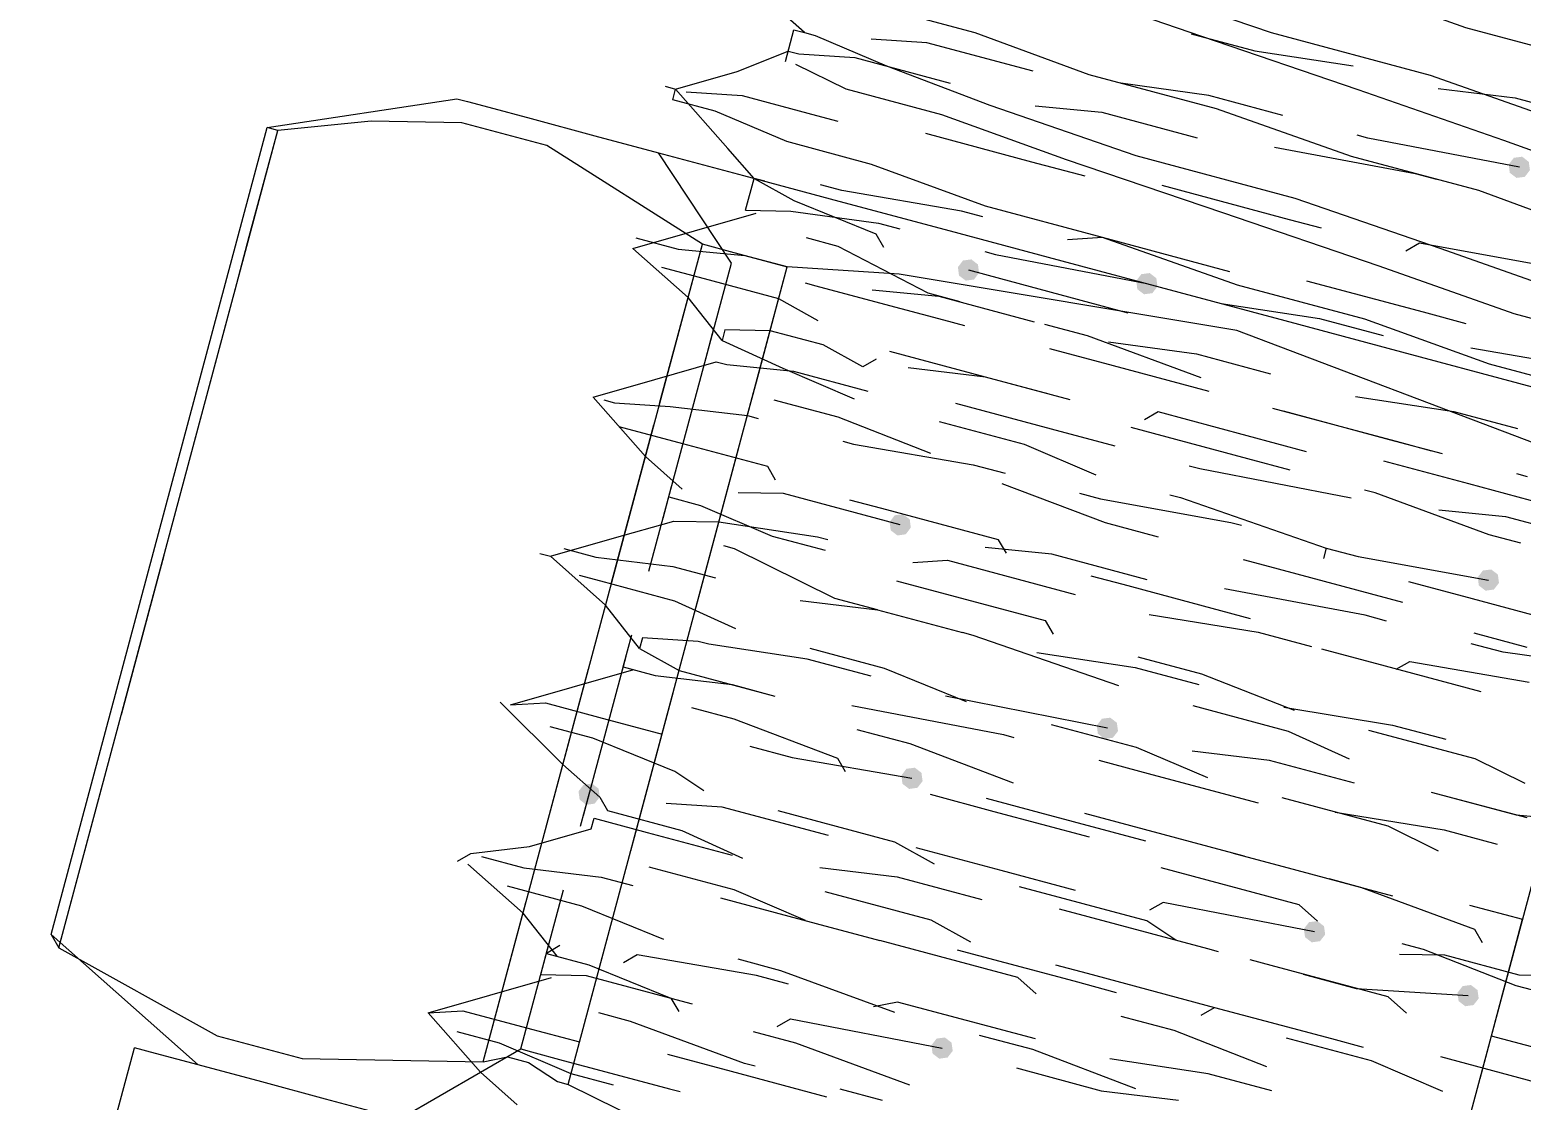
# Model space of a CAD drawing. Header units: millimetres. Extents: x 89051 to 218395, y -330386 to -125649.
# Drawn here: x 98679.48 to 98695.91, y -134364.02 to -134352.24 of the extents above; entities that cross this region are included whole.
import ezdxf

# ---------------------------------------------------------------- set-up
doc = ezdxf.new("R2010")
doc.units = ezdxf.units.MM
doc.header["$LTSCALE"] = 13
doc.layers.add('C00-00-00', color=7, linetype='Continuous')
doc.layers.add('标注、文本', color=3, linetype='Continuous', lineweight=25)
doc.styles.get("Standard").update_dxf_attribs({"font": 'gbenor.shx', "bigfont": 'gbcbig.shx'})
doc.dimstyles.new('1-15', dxfattribs={"dimscale": 20, "dimtxt": 3.5, "dimasz": 2, "dimexe": 1.5, "dimexo": 0.5, "dimgap": 0.5, "dimtad": 1, "dimtoh": 1, "dimdec": 1, "dimdsep": 46, "dimtxsty": 'Standard', "dimcen": 2.5, "dimclrd": 3, "dimclre": 3, "dimclrt": 3, "dimadec": 0, "dimazin": 2, "dimtfac": 1, "dimtdec": 1, "dimtmove": 0, "dimatfit": 2, "dimfxl": 1, "dimarcsym": 0})

# ---------------------------------------------------------------- blocks, each defined once
blk = doc.blocks.new('225635')
at = {"layer": 'C00-00-00'}
h = blk.add_hatch(color=256, dxfattribs=at)
h.dxf.hatch_style = 2
h.paths.add_polyline_path([(72519.609, -125575.732), (72519.523, -125575.768), (72519.488, -125575.853), (72519.523, -125575.939), (72519.609, -125575.974), (72519.694, -125575.939), (72519.73, -125575.853), (72519.694, -125575.768)])
h = blk.add_hatch(color=256, dxfattribs=at)
h.dxf.hatch_style = 2
h.paths.add_polyline_path([(72515.979, -125578.031), (72515.893, -125578.067), (72515.858, -125578.152), (72515.893, -125578.238), (72515.979, -125578.273), (72516.064, -125578.238), (72516.1, -125578.152), (72516.064, -125578.067)])
h = blk.add_hatch(color=256, dxfattribs=at)
h.dxf.hatch_style = 2
h.paths.add_polyline_path([(72514.043, -125578.394), (72513.957, -125578.43), (72513.922, -125578.515), (72513.957, -125578.601), (72514.043, -125578.636), (72514.128, -125578.601), (72514.163, -125578.515), (72514.128, -125578.43)])
h = blk.add_hatch(color=256, dxfattribs=at)
h.dxf.hatch_style = 2
h.paths.add_polyline_path([(72520.456, -125580.21), (72520.37, -125580.245), (72520.335, -125580.331), (72520.37, -125580.416), (72520.456, -125580.452), (72520.541, -125580.416), (72520.577, -125580.331), (72520.541, -125580.245)])
h = blk.add_hatch(color=256, dxfattribs=at)
h.dxf.hatch_style = 2
h.paths.add_polyline_path([(72514.043, -125581.299), (72513.957, -125581.334), (72513.922, -125581.42), (72513.957, -125581.505), (72514.043, -125581.541), (72514.128, -125581.505), (72514.163, -125581.42), (72514.128, -125581.334)])
h = blk.add_hatch(color=256, dxfattribs=at)
h.dxf.hatch_style = 2
h.paths.add_polyline_path([(72516.826, -125582.872), (72516.74, -125582.907), (72516.705, -125582.993), (72516.74, -125583.078), (72516.826, -125583.114), (72516.911, -125583.078), (72516.947, -125582.993), (72516.911, -125582.907)])
h = blk.add_hatch(color=256, dxfattribs=at)
h.dxf.hatch_style = 2
h.paths.add_polyline_path([(72514.89, -125583.961), (72514.804, -125583.996), (72514.769, -125584.082), (72514.804, -125584.167), (72514.89, -125584.203), (72514.975, -125584.167), (72515.011, -125584.082), (72514.975, -125583.996)])
h = blk.add_hatch(color=256, dxfattribs=at)
h.dxf.hatch_style = 2
h.paths.add_polyline_path([(72519.609, -125584.445), (72519.523, -125584.48), (72519.488, -125584.566), (72519.523, -125584.651), (72519.609, -125584.687), (72519.694, -125584.651), (72519.73, -125584.566), (72519.694, -125584.48)])
h = blk.add_hatch(color=256, dxfattribs=at)
h.dxf.hatch_style = 2
h.paths.add_polyline_path([(72521.424, -125584.687), (72521.339, -125584.722), (72521.303, -125584.808), (72521.339, -125584.893), (72521.424, -125584.929), (72521.509, -125584.893), (72521.545, -125584.808), (72521.509, -125584.722)])
h = blk.add_hatch(color=256, dxfattribs=at)
h.dxf.hatch_style = 2
h.paths.add_polyline_path([(72511.501, -125585.05), (72511.416, -125585.085), (72511.38, -125585.171), (72511.416, -125585.256), (72511.501, -125585.292), (72511.587, -125585.256), (72511.622, -125585.171), (72511.587, -125585.085)])
h = blk.add_hatch(color=256, dxfattribs=at)
h.dxf.hatch_style = 2
h.paths.add_polyline_path([(72515.979, -125586.744), (72515.893, -125586.78), (72515.858, -125586.865), (72515.893, -125586.95), (72515.979, -125586.986), (72516.064, -125586.95), (72516.1, -125586.865), (72516.064, -125586.78)])
at = {"layer": 'C00-00-00', "lineweight": 15}
for points in [[(72523.481, -125574.764), (72522.997, -125574.764), (72522.271, -125574.643), (72521.303, -125574.643), (72520.093, -125574.522), (72518.641, -125574.522), (72517.189, -125574.401), (72515.616, -125574.28), (72514.285, -125574.28), (72512.953, -125574.159), (72511.864, -125574.159), (72511.017, -125574.038), (72510.533, -125574.038), (72510.412, -125573.917)], [(72511.622, -125574.643), (72512.106, -125574.764), (72513.316, -125574.885), (72514.769, -125575.006), (72516.584, -125575.127), (72518.399, -125575.127), (72519.972, -125575.248), (72521.303, -125575.369), (72522.15, -125575.49), (72522.271, -125575.49)], [(72522.271, -125575.853), (72521.908, -125575.732), (72520.819, -125575.732), (72519.367, -125575.611), (72517.673, -125575.49), (72515.858, -125575.369), (72514.164, -125575.248), (72512.832, -125575.248), (72511.864, -125575.127), (72511.501, -125575.006)], [(72518.52, -125575.248), (72519.367, -125575.127)], [(72519.367, -125575.127), (72520.335, -125575.127)], [(72516.463, -125575.369), (72517.552, -125575.248)], [(72515.737, -125575.369), (72516.463, -125575.369)], [(72511.622, -125576.458), (72511.138, -125576.216), (72510.412, -125575.732)], [(72523.481, -125576.579), (72523.239, -125576.458), (72522.634, -125576.458), (72521.787, -125576.337), (72520.577, -125576.337), (72519.246, -125576.216), (72517.794, -125576.216), (72516.221, -125576.095), (72514.769, -125576.095), (72513.437, -125575.974), (72512.227, -125575.974), (72511.38, -125575.853), (72510.654, -125575.853), (72510.412, -125575.732)], [(72516.1, -125575.974), (72515.132, -125576.095)], [(72516.947, -125575.974), (72516.1, -125575.974)], [(72517.915, -125575.974), (72517.794, -125575.974)], [(72519.609, -125575.853), (72517.915, -125575.974)], [(72512.953, -125576.216), (72512.348, -125576.337)], [(72514.164, -125576.216), (72512.953, -125576.216)], [(72516.947, -125576.337), (72518.52, -125576.216)], [(72518.52, -125576.216), (72518.762, -125576.216)], [(72511.501, -125576.458), (72511.622, -125576.458)], [(72511.501, -125576.821), (72511.501, -125576.458)], [(72511.622, -125576.458), (72511.743, -125576.458)], [(72511.622, -125576.458), (72511.743, -125576.458), (72512.59, -125576.579), (72513.8, -125576.7), (72515.495, -125576.821), (72517.31, -125576.821), (72519.004, -125576.942), (72520.577, -125577.063), (72521.666, -125577.184), (72522.271, -125577.184), (72522.271, -125577.305)], [(72514.285, -125576.579), (72515.011, -125576.458)], [(72515.011, -125576.458), (72516.1, -125576.458)], [(72511.622, -125576.7), (72512.227, -125576.579)], [(72512.227, -125576.579), (72513.316, -125576.579)], [(72510.412, -125577.426), (72511.017, -125577.063), (72511.501, -125576.7)], [(72511.501, -125576.7), (72511.622, -125576.7)], [(72522.271, -125577.668), (72522.15, -125577.547), (72521.303, -125577.426), (72519.972, -125577.426), (72518.399, -125577.305), (72516.584, -125577.184), (72514.769, -125577.063), (72513.316, -125576.942), (72512.227, -125576.942), (72511.622, -125576.821)], [(72518.762, -125576.942), (72520.214, -125576.821)], [(72518.641, -125577.063), (72518.762, -125576.942)], [(72515.858, -125577.063), (72517.31, -125577.063)], [(72517.31, -125577.063), (72517.673, -125577.063)], [(72510.533, -125577.426), (72511.138, -125577.305)], [(72511.138, -125577.305), (72511.985, -125577.305)], [(72511.985, -125577.305), (72512.227, -125577.305)], [(72513.195, -125577.184), (72514.406, -125577.184)], [(72514.406, -125577.184), (72515.011, -125577.184)], [(72510.291, -125577.426), (72510.412, -125577.426)], [(72511.501, -125578.152), (72511.138, -125577.91), (72510.412, -125577.426)], [(72521.787, -125578.152), (72521.061, -125578.031), (72519.851, -125578.031), (72518.399, -125577.91), (72516.947, -125577.91), (72515.374, -125577.789), (72514.043, -125577.789), (72512.711, -125577.668), (72511.743, -125577.668), (72510.896, -125577.547), (72510.412, -125577.547), (72510.412, -125577.426)], [(72515.374, -125577.789), (72515.011, -125577.91)], [(72516.826, -125577.789), (72515.374, -125577.789)], [(72519.004, -125577.668), (72517.673, -125577.668)], [(72519.488, -125577.668), (72519.004, -125577.668)], [(72519.609, -125577.91), (72520.94, -125577.789)], [(72513.8, -125577.91), (72512.469, -125578.031)], [(72514.043, -125577.91), (72513.8, -125577.91)], [(72512.469, -125578.031), (72512.227, -125578.031)], [(72516.826, -125578.152), (72517.915, -125578.031)], [(72517.915, -125578.031), (72518.641, -125578.031)], [(72506.177, -125578.999), (72508.113, -125578.152)], [(72508.113, -125578.152), (72508.234, -125578.152), (72508.476, -125578.152), (72508.96, -125578.152), (72509.686, -125578.152), (72510.412, -125578.152), (72511.38, -125578.152), (72512.469, -125578.152), (72513.679, -125578.152), (72515.011, -125578.152), (72516.342, -125578.152), (72517.552, -125578.152), (72518.883, -125578.152), (72520.214, -125578.152), (72521.424, -125578.152), (72522.513, -125578.152), (72523.481, -125578.152), (72524.207, -125578.152), (72524.933, -125578.152), (72525.417, -125578.152), (72525.659, -125578.152), (72525.78, -125578.152)], [(72511.501, -125579.12), (72510.412, -125578.152)], [(72511.622, -125578.152), (72511.501, -125578.152)], [(72511.501, -125578.152), (72511.985, -125578.273)], [(72511.622, -125578.152), (72511.501, -125578.152)], [(72511.501, -125578.515), (72511.501, -125578.152)], [(72511.985, -125578.273), (72512.953, -125578.394)], [(72511.985, -125578.394), (72512.953, -125578.273)], [(72512.953, -125578.273), (72513.195, -125578.273)], [(72514.164, -125578.273), (72514.285, -125578.273)], [(72514.285, -125578.273), (72515.979, -125578.152)], [(72511.138, -125578.999), (72509.202, -125578.394), (72508.234, -125578.394), (72507.266, -125578.636), (72506.298, -125578.999)], [(72511.501, -125578.515), (72511.985, -125578.394)], [(72521.787, -125578.999), (72520.698, -125578.757), (72517.068, -125578.394), (72513.316, -125578.757), (72512.106, -125578.999)], [(72512.953, -125578.394), (72513.074, -125578.515)], [(72511.017, -125578.878), (72511.622, -125578.515)], [(72512.59, -125578.636), (72512.227, -125578.636)], [(72513.679, -125578.878), (72512.59, -125578.636)], [(72514.043, -125578.515), (72514.406, -125578.515)], [(72514.406, -125578.515), (72515.858, -125578.515)], [(72518.52, -125578.757), (72519.609, -125578.636)], [(72519.609, -125578.636), (72520.335, -125578.636)], [(72515.737, -125578.878), (72516.705, -125578.757)], [(72516.705, -125578.757), (72517.552, -125578.757)], [(72510.412, -125579.241), (72511.017, -125578.878)], [(72513.074, -125578.999), (72513.8, -125578.878)], [(72514.043, -125578.878), (72513.679, -125578.878)], [(72513.8, -125578.878), (72514.89, -125578.878)], [(72515.495, -125578.878), (72515.011, -125578.878)], [(72516.826, -125578.999), (72515.495, -125578.878)], [(72506.177, -125588.196), (72506.177, -125578.999)], [(72506.298, -125578.999), (72506.177, -125578.999)], [(72506.298, -125580.21), (72506.298, -125578.999)], [(72506.298, -125588.317), (72506.298, -125578.999)], [(72510.412, -125579.12), (72510.896, -125579.12)], [(72510.896, -125579.12), (72511.622, -125578.999)], [(72511.138, -125580.21), (72511.138, -125578.999)], [(72512.106, -125578.999), (72511.743, -125578.999), (72511.501, -125578.999), (72511.138, -125578.999)], [(72511.138, -125588.317), (72511.138, -125578.999)], [(72511.501, -125580.815), (72511.501, -125579.12)], [(72511.622, -125578.999), (72512.106, -125578.999)], [(72512.106, -125580.21), (72512.106, -125578.999)], [(72512.106, -125588.317), (72512.106, -125578.999)], [(72512.469, -125579.12), (72512.348, -125579.12)], [(72513.195, -125579.12), (72512.469, -125579.12)], [(72513.922, -125579.12), (72513.195, -125579.12)], [(72514.164, -125579.12), (72513.922, -125579.12)], [(72515.858, -125579.12), (72515.132, -125579.12)], [(72516.947, -125579.12), (72515.858, -125579.12)], [(72519.125, -125579.12), (72517.673, -125579.12)], [(72518.036, -125579.12), (72517.794, -125579.12)], [(72519.004, -125579.12), (72518.036, -125579.12)], [(72519.609, -125579.12), (72519.004, -125579.12)], [(72519.488, -125579.12), (72519.125, -125579.12)], [(72520.577, -125579.12), (72520.456, -125579.12)], [(72521.787, -125588.317), (72521.787, -125578.999)], [(72511.138, -125579.605), (72510.412, -125579.241)], [(72511.259, -125579.363), (72510.775, -125579.363)], [(72512.106, -125579.363), (72511.259, -125579.363)], [(72512.59, -125579.484), (72512.106, -125579.363)], [(72519.972, -125579.363), (72519.004, -125579.363)], [(72520.819, -125579.363), (72519.972, -125579.363)], [(72511.622, -125579.968), (72511.138, -125579.605)], [(72514.527, -125579.605), (72513.437, -125579.605)], [(72514.527, -125579.605), (72513.679, -125579.726)], [(72515.253, -125579.605), (72514.527, -125579.605)], [(72515.495, -125579.605), (72514.527, -125579.605)], [(72516.463, -125579.484), (72516.342, -125579.605)], [(72518.157, -125579.484), (72516.463, -125579.484)], [(72519.73, -125579.726), (72520.456, -125579.605)], [(72520.456, -125579.605), (72521.545, -125579.605)], [(72512.106, -125579.726), (72511.622, -125579.847)], [(72512.711, -125579.726), (72512.106, -125579.726)], [(72513.195, -125579.847), (72512.711, -125579.726)], [(72513.316, -125579.726), (72513.195, -125579.847)], [(72517.552, -125579.726), (72516.221, -125579.726)], [(72518.036, -125579.726), (72517.552, -125579.726)], [(72519.004, -125579.726), (72518.883, -125579.726)], [(72520.335, -125579.847), (72519.004, -125579.726)], [(72511.501, -125580.21), (72511.501, -125579.847)], [(72511.622, -125579.847), (72511.622, -125579.968)], [(72517.068, -125579.968), (72518.762, -125579.847)], [(72520.698, -125579.847), (72520.335, -125579.847)], [(72511.622, -125579.968), (72512.348, -125580.089)], [(72511.743, -125580.21), (72512.469, -125580.089)], [(72512.348, -125580.089), (72513.195, -125580.21)], [(72512.469, -125580.089), (72513.316, -125580.089)], [(72514.285, -125579.968), (72515.374, -125579.968)], [(72515.374, -125579.968), (72516.1, -125579.968)], [(72516.947, -125579.968), (72517.068, -125579.968)], [(72506.298, -125580.815), (72506.298, -125580.21)], [(72511.017, -125580.573), (72511.622, -125580.21)], [(72511.138, -125580.815), (72511.138, -125580.21)], [(72511.622, -125580.21), (72511.743, -125580.21)], [(72512.106, -125580.815), (72512.106, -125580.21)], [(72514.164, -125580.21), (72515.132, -125580.21)], [(72515.132, -125580.21), (72515.979, -125580.331)], [(72516.826, -125580.331), (72516.947, -125580.331)], [(72516.947, -125580.331), (72518.641, -125580.452)], [(72519.004, -125580.452), (72520.456, -125580.331)], [(72510.412, -125580.936), (72511.017, -125580.573)], [(72513.074, -125580.452), (72512.348, -125580.452)], [(72514.164, -125580.573), (72513.074, -125580.452)], [(72513.316, -125580.694), (72514.648, -125580.573)], [(72514.648, -125580.573), (72515.011, -125580.573)], [(72515.858, -125580.573), (72516.1, -125580.573)], [(72516.1, -125580.573), (72517.552, -125580.452)], [(72517.552, -125580.452), (72517.673, -125580.452)], [(72518.641, -125580.452), (72519.004, -125580.452)], [(72518.641, -125580.452), (72518.641, -125580.573)], [(72519.609, -125580.573), (72520.335, -125580.573)], [(72520.335, -125580.573), (72521.424, -125580.573)], [(72511.259, -125580.815), (72512.106, -125580.694)], [(72512.106, -125580.694), (72512.227, -125580.694)], [(72513.195, -125580.694), (72513.316, -125580.694)], [(72516.221, -125580.815), (72515.011, -125580.694)], [(72511.138, -125581.42), (72510.412, -125580.936)], [(72510.533, -125580.936), (72510.654, -125580.936)], [(72510.654, -125580.936), (72511.259, -125580.815)], [(72511.501, -125582.63), (72511.501, -125580.815)], [(72516.826, -125580.815), (72516.221, -125580.815)], [(72518.036, -125580.815), (72517.794, -125580.815)], [(72519.609, -125580.815), (72518.036, -125580.815)], [(72521.061, -125580.936), (72520.456, -125580.936)], [(72521.787, -125580.936), (72520.819, -125581.057)], [(72506.298, -125582.872), (72506.298, -125581.057)], [(72511.138, -125582.872), (72511.138, -125581.057)], [(72512.106, -125582.872), (72512.106, -125581.057)], [(72519.246, -125581.057), (72517.673, -125581.178)], [(72519.488, -125581.057), (72519.246, -125581.057)], [(72520.819, -125581.057), (72520.456, -125581.057)], [(72511.501, -125581.178), (72510.775, -125581.178)], [(72512.469, -125581.178), (72511.501, -125581.178)], [(72512.59, -125581.299), (72512.469, -125581.178)], [(72511.622, -125581.662), (72511.138, -125581.42)], [(72512.711, -125581.42), (72512.227, -125581.541)], [(72514.043, -125581.42), (72512.711, -125581.42)], [(72513.8, -125581.299), (72513.437, -125581.299)], [(72515.132, -125581.299), (72513.8, -125581.299)], [(72515.737, -125581.299), (72515.011, -125581.42)], [(72515.253, -125581.42), (72515.132, -125581.299)], [(72516.826, -125581.299), (72515.737, -125581.299)], [(72516.584, -125581.42), (72516.221, -125581.42)], [(72518.036, -125581.42), (72516.584, -125581.42)], [(72519.73, -125581.541), (72519.851, -125581.42)], [(72519.851, -125581.42), (72521.182, -125581.299)], [(72516.947, -125581.662), (72518.157, -125581.541)], [(72518.157, -125581.541), (72518.762, -125581.541)], [(72519.609, -125581.541), (72518.883, -125581.541)], [(72520.698, -125581.541), (72519.609, -125581.541)], [(72511.501, -125582.025), (72511.501, -125581.662)], [(72514.285, -125581.783), (72514.648, -125581.662)], [(72514.648, -125581.662), (72516.1, -125581.662)], [(72511.501, -125581.783), (72511.864, -125581.783)], [(72511.622, -125582.025), (72512.106, -125581.904)], [(72511.864, -125581.783), (72512.711, -125581.904)], [(72512.106, -125581.904), (72513.195, -125581.783)], [(72512.711, -125581.904), (72513.316, -125581.904)], [(72513.195, -125581.783), (72513.316, -125581.783)], [(72511.017, -125582.388), (72511.622, -125582.025)], [(72514.164, -125582.025), (72515.858, -125582.025)], [(72515.858, -125582.025), (72515.979, -125582.146)], [(72512.348, -125582.146), (72512.227, -125582.146)], [(72513.558, -125582.388), (72512.348, -125582.146)], [(72516.947, -125582.146), (72517.673, -125582.146)], [(72517.673, -125582.146), (72518.762, -125582.267)], [(72518.641, -125582.267), (72519.851, -125582.146)], [(72519.851, -125582.146), (72520.456, -125582.146)], [(72510.412, -125582.751), (72511.017, -125582.388)], [(72513.195, -125582.509), (72514.043, -125582.388)], [(72514.043, -125582.388), (72513.558, -125582.388)], [(72514.043, -125582.388), (72515.011, -125582.388)], [(72515.132, -125582.388), (72515.011, -125582.388)], [(72516.826, -125582.509), (72515.132, -125582.388)], [(72515.858, -125582.388), (72516.947, -125582.267)], [(72516.947, -125582.267), (72517.673, -125582.267)], [(72519.609, -125582.267), (72520.819, -125582.267)], [(72520.819, -125582.267), (72521.424, -125582.388)], [(72510.896, -125582.63), (72511.743, -125582.509)], [(72511.743, -125582.509), (72512.227, -125582.509)], [(72518.762, -125582.509), (72517.673, -125582.509)], [(72519.488, -125582.63), (72518.762, -125582.509)], [(72510.533, -125582.63), (72510.896, -125582.63)], [(72522.15, -125582.63), (72521.424, -125582.751)], [(72510.291, -125582.751), (72510.412, -125582.751)], [(72511.138, -125583.114), (72510.412, -125582.751)], [(72511.017, -125582.872), (72510.775, -125582.872)], [(72511.864, -125582.872), (72511.017, -125582.872)], [(72512.59, -125582.993), (72511.864, -125582.872)], [(72518.641, -125582.872), (72517.794, -125582.993)], [(72519.609, -125582.872), (72518.641, -125582.872)], [(72521.424, -125582.751), (72520.456, -125582.751)], [(72521.545, -125582.751), (72520.456, -125582.751)], [(72514.285, -125582.993), (72513.437, -125582.993)], [(72515.253, -125583.114), (72514.285, -125582.993)], [(72516.826, -125582.993), (72515.011, -125583.114)], [(72511.622, -125583.477), (72511.138, -125583.114)], [(72512.227, -125583.235), (72511.622, -125583.356)], [(72512.348, -125583.235), (72512.227, -125583.235)], [(72513.437, -125583.114), (72512.348, -125583.235)], [(72514.164, -125583.114), (72513.437, -125583.114)], [(72517.189, -125583.114), (72516.221, -125583.114)], [(72518.036, -125583.235), (72517.189, -125583.114)], [(72520.093, -125583.235), (72518.883, -125583.235)], [(72519.488, -125583.235), (72520.698, -125583.114)], [(72520.698, -125583.356), (72520.093, -125583.235)], [(72520.698, -125583.114), (72521.303, -125583.114)], [(72511.501, -125583.719), (72511.501, -125583.356)], [(72511.622, -125583.356), (72511.622, -125583.477)], [(72514.043, -125583.477), (72515.737, -125583.356)], [(72515.737, -125583.356), (72515.858, -125583.356)], [(72516.826, -125583.356), (72517.431, -125583.356)], [(72517.431, -125583.356), (72518.641, -125583.356)], [(72511.622, -125583.477), (72512.106, -125583.598)], [(72511.017, -125584.082), (72511.622, -125583.719)], [(72511.501, -125585.413), (72511.501, -125583.598)], [(72511.501, -125583.84), (72511.501, -125583.719)], [(72511.501, -125583.719), (72511.864, -125583.719)], [(72511.864, -125583.719), (72512.711, -125583.598)], [(72512.106, -125583.598), (72513.195, -125583.598)], [(72512.711, -125583.598), (72513.195, -125583.598)], [(72514.164, -125583.719), (72514.769, -125583.719)], [(72514.769, -125583.719), (72515.979, -125583.84)], [(72506.298, -125585.655), (72506.298, -125583.84)], [(72511.138, -125585.655), (72511.138, -125583.84)], [(72512.106, -125585.655), (72512.106, -125583.84)], [(72521.182, -125583.84), (72521.787, -125583.84)], [(72521.787, -125585.655), (72521.787, -125583.84)], [(72512.832, -125583.961), (72512.348, -125583.961)], [(72514.043, -125584.082), (72512.832, -125583.961)], [(72516.826, -125583.961), (72518.399, -125583.961)], [(72518.399, -125583.961), (72518.641, -125583.961)], [(72518.52, -125583.961), (72519.246, -125583.961)], [(72519.246, -125583.961), (72520.335, -125583.961)], [(72519.609, -125583.961), (72519.972, -125583.961)], [(72519.972, -125583.961), (72521.303, -125584.082)], [(72510.412, -125584.445), (72511.017, -125584.082)], [(72513.074, -125584.203), (72513.558, -125584.203)], [(72513.558, -125584.203), (72514.89, -125584.082)], [(72514.164, -125584.203), (72514.043, -125584.082)], [(72515.858, -125584.203), (72515.132, -125584.203)], [(72515.737, -125584.082), (72516.342, -125584.082)], [(72516.947, -125584.203), (72515.858, -125584.203)], [(72516.342, -125584.082), (72517.552, -125584.082)], [(72521.303, -125584.082), (72521.424, -125584.203)], [(72510.412, -125584.445), (72510.775, -125584.324)], [(72510.775, -125584.324), (72511.38, -125584.324)], [(72511.38, -125584.324), (72512.106, -125584.324)], [(72519.367, -125584.324), (72517.794, -125584.324)], [(72519.609, -125584.445), (72519.367, -125584.324)], [(72522.392, -125584.324), (72521.908, -125584.445)], [(72511.138, -125584.929), (72510.291, -125584.445)], [(72521.061, -125584.445), (72520.577, -125584.566)], [(72520.819, -125584.445), (72520.577, -125584.445)], [(72521.908, -125584.566), (72520.819, -125584.445)], [(72521.908, -125584.445), (72521.061, -125584.445)], [(72511.38, -125584.566), (72510.896, -125584.566)], [(72512.348, -125584.687), (72511.38, -125584.566)], [(72512.711, -125584.808), (72512.348, -125584.687)], [(72517.915, -125584.687), (72517.794, -125584.808)], [(72519.609, -125584.566), (72517.915, -125584.687)], [(72522.271, -125584.566), (72521.908, -125584.566)], [(72514.89, -125584.808), (72513.558, -125584.808)], [(72515.374, -125584.929), (72514.89, -125584.808)], [(72516.1, -125584.808), (72515.132, -125584.808)], [(72516.947, -125584.808), (72516.1, -125584.808)], [(72520.214, -125585.05), (72521.424, -125584.808)], [(72511.622, -125585.171), (72511.138, -125584.929)], [(72512.953, -125584.929), (72512.348, -125585.05)], [(72514.164, -125584.929), (72512.953, -125584.929)], [(72517.794, -125584.929), (72516.342, -125584.929)], [(72518.157, -125585.05), (72517.794, -125584.929)], [(72511.501, -125585.534), (72511.501, -125585.171)], [(72511.622, -125585.171), (72511.743, -125585.292)], [(72514.164, -125585.292), (72515.011, -125585.171)], [(72515.011, -125585.171), (72515.979, -125585.171)], [(72516.826, -125585.05), (72518.52, -125585.05)], [(72518.52, -125585.05), (72518.641, -125585.05)], [(72519.246, -125585.05), (72519.004, -125585.05)], [(72520.577, -125585.05), (72519.246, -125585.05)], [(72519.609, -125585.05), (72520.214, -125585.05)], [(72520.819, -125585.171), (72520.577, -125585.05)], [(72522.634, -125585.171), (72521.787, -125585.171)], [(72511.743, -125585.292), (72512.59, -125585.292)], [(72512.59, -125585.292), (72513.316, -125585.413)], [(72511.017, -125585.897), (72511.622, -125585.534)], [(72511.622, -125585.534), (72511.622, -125585.413)], [(72511.622, -125585.413), (72512.227, -125585.413)], [(72512.227, -125585.413), (72513.195, -125585.413)], [(72514.285, -125585.534), (72515.495, -125585.534)], [(72515.495, -125585.534), (72515.979, -125585.655)], [(72521.303, -125585.534), (72522.392, -125585.534)], [(72516.947, -125585.655), (72517.31, -125585.655)], [(72517.31, -125585.655), (72518.762, -125585.655)], [(72518.641, -125585.776), (72518.762, -125585.655)], [(72518.762, -125585.655), (72520.093, -125585.655)], [(72520.093, -125585.655), (72520.456, -125585.655)], [(72513.316, -125585.776), (72512.348, -125585.776)], [(72514.164, -125585.897), (72513.316, -125585.776)], [(72515.858, -125585.776), (72517.189, -125585.776)], [(72517.189, -125585.776), (72517.673, -125585.776)], [(72519.609, -125585.776), (72520.577, -125585.776)], [(72520.577, -125585.776), (72521.424, -125585.897)], [(72510.412, -125586.139), (72511.017, -125585.897)], [(72511.017, -125586.139), (72511.864, -125586.018)], [(72511.864, -125586.018), (72512.227, -125586.018)], [(72513.195, -125585.897), (72514.285, -125585.897)], [(72514.285, -125585.897), (72515.011, -125585.897)], [(72516.584, -125585.897), (72515.011, -125585.897)], [(72516.826, -125586.018), (72516.584, -125585.897)], [(72518.399, -125586.018), (72517.794, -125586.018)], [(72519.488, -125586.139), (72518.399, -125586.018)], [(72510.291, -125586.26), (72510.412, -125586.139)], [(72510.533, -125586.139), (72511.017, -125586.139)], [(72511.138, -125586.623), (72510.412, -125586.26)], [(72511.501, -125588.075), (72511.501, -125586.26)], [(72506.298, -125588.317), (72506.298, -125586.502)], [(72511.743, -125586.381), (72510.896, -125586.381)], [(72511.138, -125588.317), (72511.138, -125586.502)], [(72512.711, -125586.502), (72511.743, -125586.381)], [(72512.106, -125588.317), (72512.106, -125586.502)], [(72514.043, -125586.502), (72513.558, -125586.502)], [(72515.374, -125586.623), (72514.043, -125586.502)], [(72515.374, -125586.502), (72515.132, -125586.623)], [(72516.947, -125586.502), (72515.374, -125586.502)], [(72518.883, -125586.381), (72517.794, -125586.502)], [(72519.609, -125586.381), (72518.883, -125586.381)], [(72511.622, -125586.986), (72511.138, -125586.623)], [(72513.8, -125586.623), (72512.469, -125586.744)], [(72514.164, -125586.623), (72513.8, -125586.623)], [(72516.947, -125586.623), (72516.342, -125586.623)], [(72518.157, -125586.744), (72516.947, -125586.623)], [(72512.469, -125586.744), (72512.348, -125586.865)], [(72517.794, -125586.865), (72518.641, -125586.744)], [(72511.622, -125586.865), (72511.501, -125586.986)], [(72511.501, -125587.228), (72511.501, -125586.865)], [(72511.501, -125586.986), (72511.985, -125586.986)], [(72511.985, -125586.986), (72512.953, -125587.107)], [(72514.164, -125587.107), (72514.285, -125586.986)], [(72514.285, -125586.986), (72515.979, -125586.865)], [(72516.826, -125586.865), (72517.794, -125586.865)], [(72511.501, -125587.228), (72511.985, -125587.107)], [(72511.985, -125587.107), (72512.953, -125587.107)], [(72512.953, -125587.107), (72513.074, -125587.228)], [(72512.953, -125587.107), (72513.195, -125587.107)], [(72511.017, -125587.591), (72511.622, -125587.228)], [(72513.922, -125587.228), (72514.406, -125587.228)], [(72514.406, -125587.228), (72515.737, -125587.349)], [(72512.59, -125587.47), (72512.227, -125587.47)], [(72513.922, -125587.591), (72512.59, -125587.47)], [(72510.412, -125587.954), (72511.017, -125587.591)], [(72514.043, -125587.591), (72513.922, -125587.591)], [(72515.495, -125587.591), (72515.011, -125587.591)], [(72510.412, -125587.954), (72510.775, -125587.833)], [(72510.775, -125587.833), (72511.501, -125587.833)], [(72511.501, -125587.833), (72512.106, -125587.833)], [(72513.074, -125587.712), (72513.8, -125587.712)], [(72513.8, -125587.712), (72514.89, -125587.712)], [(72511.138, -125588.438), (72510.412, -125587.954)], [(72510.412, -125589.164), (72511.501, -125588.075)], [(72511.259, -125588.075), (72510.775, -125588.075)], [(72512.106, -125588.196), (72511.259, -125588.075)], [(72511.501, -125588.075), (72511.622, -125588.075)], [(72511.501, -125588.075), (72511.622, -125588.075)], [(72511.622, -125588.075), (72511.985, -125588.075)], [(72511.985, -125588.075), (72512.469, -125588.075)], [(72512.469, -125588.075), (72513.195, -125588.075)], [(72513.195, -125588.075), (72513.316, -125588.075)], [(72508.113, -125589.164), (72506.177, -125588.196)], [(72506.177, -125588.196), (72506.298, -125588.317)], [(72506.298, -125588.317), (72508.234, -125588.801), (72509.202, -125588.801), (72510.17, -125588.559), (72511.138, -125588.317)], [(72511.138, -125588.317), (72511.38, -125588.196), (72511.622, -125588.196), (72511.985, -125588.317), (72512.106, -125588.317)], [(72512.59, -125588.196), (72512.106, -125588.196)], [(72512.106, -125588.317), (72513.316, -125588.559), (72516.947, -125588.801), (72520.698, -125588.559), (72521.787, -125588.317)], [(72511.622, -125588.68), (72511.138, -125588.438)], [(72507.387, -125591.1), (72507.387, -125589.164)], [(72526.506, -125589.164), (72526.143, -125589.164), (72525.659, -125589.164), (72525.054, -125589.164), (72524.207, -125589.164), (72523.239, -125589.164), (72522.15, -125589.164), (72520.94, -125589.164), (72519.609, -125589.164), (72518.278, -125589.164), (72516.947, -125589.164), (72515.495, -125589.164), (72514.164, -125589.164), (72512.832, -125589.164), (72511.622, -125589.164), (72510.533, -125589.164), (72509.565, -125589.164), (72508.839, -125589.164), (72508.113, -125589.164), (72507.629, -125589.164), (72507.387, -125589.164)]]:
    blk.add_lwpolyline(points, dxfattribs=at)
blk = doc.blocks.new('*D590')
at = {"layer": 'Defpoints', "color": 0, "transparency": 16777216}
for p in [(98717.568, -134295.696), (97992.252, -134341.656), (98717.568, -134923.229)]:
    blk.add_point(p, dxfattribs=at)
at = {"layer": '标注、文本', "color": 3, "lineweight": -2, "transparency": 16777216}
for p, q in [((98717.568, -134305.696), (98717.568, -134953.229)), ((97992.252, -134351.656), (97992.252, -134953.229)), ((98032.252, -134923.229), (98677.568, -134923.229))]:
    blk.add_line(p, q, dxfattribs=at)
at = {"layer": '标注、文本', "color": 3, "transparency": 16777216}
for points in [[(98032.252, -134916.562), (98032.252, -134929.896), (97992.252, -134923.229)], [(98677.568, -134916.562), (98677.568, -134929.896), (98717.568, -134923.229)]]:
    blk.add_solid(points, dxfattribs=at)
at = {"layer": '标注、文本', "color": 3, "transparency": 16777216, "insert": (98354.91, -134878.229), "char_height": 70, "attachment_point": 5}
blk.add_mtext('761', dxfattribs=at)
blk = doc.blocks.new('*D595')
at = {"layer": 'Defpoints', "color": 0, "transparency": 16777216}
for p in [(98597.549, -134300.778), (98736.649, -134300.778), (98961.216, -134353.232), (98589.512, -134361.829), (98723.872, -134397.831)]:
    blk.add_point(p, dxfattribs=at)
at = {"layer": '标注、文本', "color": 3, "lineweight": -2, "transparency": 16777216}
for p, q in [((98746.649, -134300.778), (98993.506, -134300.778)), ((98733.531, -134400.419), (98971.976, -134464.31))]:
    blk.add_line(p, q, dxfattribs=at)
blk.add_arc((98361.666, -134300.778), 601.84, 348.808743, 356.191257, dxfattribs=at)
at = {"layer": '标注、文本', "color": 3, "transparency": 16777216}
for points in [[(98955.514, -134340.534), (98968.84, -134340.978), (98963.506, -134300.778)], [(98958.555, -134419.097), (98945.568, -134416.075), (98942.999, -134456.546)]]:
    blk.add_solid(points, dxfattribs=at)
at = {"layer": '标注、文本', "color": 3, "transparency": 16777216, "insert": (98942.91, -134411.878), "char_height": 70, "attachment_point": 5}
blk.add_mtext('15°', dxfattribs=at)

msp = doc.modelspace()

# ---------------------------------------------------------------- block references
at = {"layer": '标注、文本', "rotation": 344.9999999999999}
msp.add_blockref('225635', (61148.744, 5712.665), dxfattribs=at)

# ---------------------------------------------------------------- dimensions: what is measured, and where the dimension line sits
at = {"layer": '标注、文本'}
dim = msp.add_linear_dim(base=(98717.568, -134923.229), p1=(97992.252, -134341.656), p2=(98717.568, -134295.696), text='761', dimstyle='1-15', dxfattribs=at)
dim.commit()
dim.dimension.update_dxf_attribs({"geometry": '*D590', "text_midpoint": (98354.91, -134878.229)})
dim = msp.add_angular_dim_2l(base=(98961.216, -134353.232), line1=((98589.512, -134361.829), (98723.872, -134397.831)), line2=((98597.549, -134300.778), (98736.649, -134300.778)), dimstyle='1-15', dxfattribs=at)
dim.commit()
dim.dimension.update_dxf_attribs({"geometry": '*D595', "text_midpoint": (98942.91, -134456.878), "dimtype": 162})

doc.saveas('drawing.dxf')
